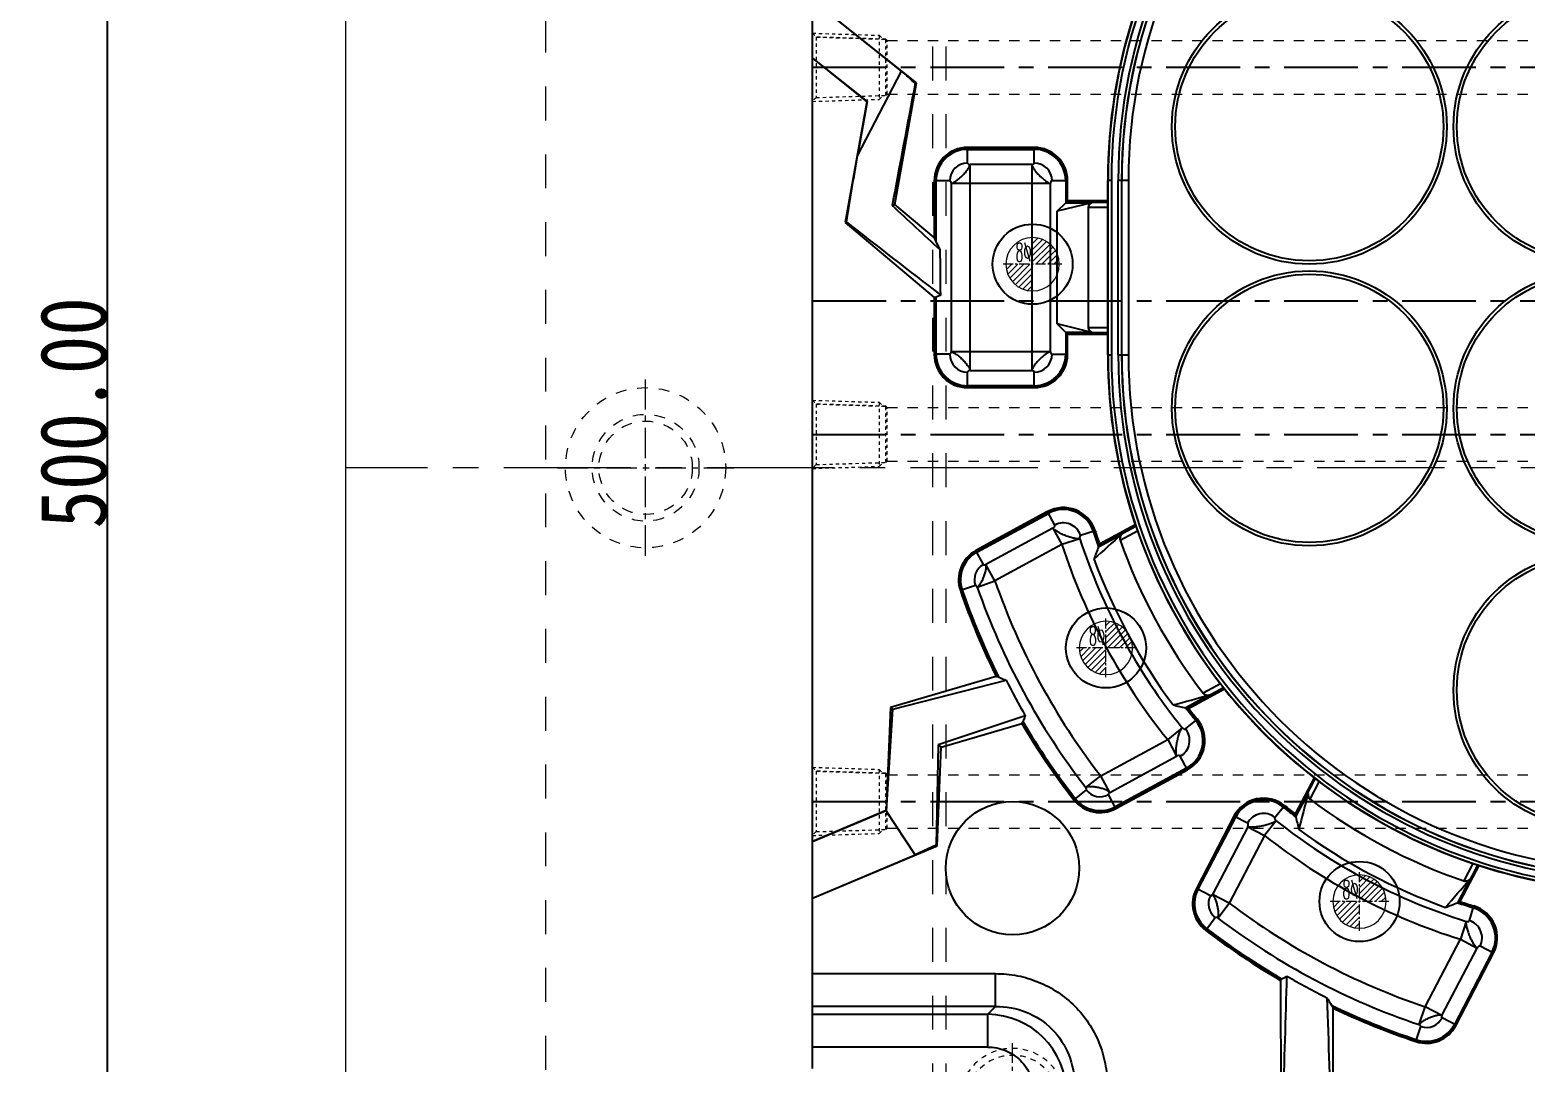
# Model space of a CAD drawing. Header units: millimetres. Extents: x 2667 to 4588, y -8940 to -2822.
# Drawn here: x 3062.3 to 3286.5, y -4633 to -4478.2 of the extents above; entities that cross this region are included whole.
import ezdxf

# ---------------------------------------------------------------- set-up
doc = ezdxf.new("R2010")
doc.units = ezdxf.units.MM
doc.header["$LTSCALE"] = 16.335
doc.header["$PDMODE"] = 3
doc.header["$PDSIZE"] = 8
doc.linetypes.add('CENTER', pattern=[0.6, 0.375, -0.075, 0.075, -0.075])
doc.linetypes.add('HIDDEN', pattern=[0.2, 0.1, -0.1])
doc.layers.get('0').update_dxf_attribs({"linetype": 'CONTINUOUS'})
doc.layers.get('Defpoints').update_dxf_attribs({"linetype": 'CONTINUOUS'})
for name, color, linetype, lineweight in [('cool', 153, 'HIDDEN', 9), ('epin', 13, 'CONTINUOUS', 9), ('moldbase', 7, 'CONTINUOUS', 20), ('screw', 33, 'CONTINUOUS', 13)]:
    doc.layers.add(name, color=color, linetype=linetype, lineweight=lineweight)
doc.styles.get("Standard").update_dxf_attribs({"font": 'txt', "width": 0.85})
doc.styles.add('TXT', font='txt.shx', dxfattribs={"bigfont": 'gbcbig.shx'})
doc.styles.add('TXT05', font='txt.shx', dxfattribs={"width": 0.5, "bigfont": 'gbcbig.shx'})
doc.dimstyles.new('mold', dxfattribs={"dimtxt": 10, "dimasz": 5, "dimexe": 0, "dimexo": 0, "dimgap": 0, "dimtad": 1, "dimzin": 1, "dimdsep": 46, "dimtxsty": 'Standard', "dimcen": 0, "dimclrd": 4, "dimclre": 4, "dimclrt": 6, "dimazin": 0, "dimtfac": 1, "dimtofl": 0, "dimtmove": 0, "dimatfit": 3, "dimfxl": 0, "dimarcsym": 0})

# ---------------------------------------------------------------- blocks, each defined once
blk = doc.blocks.new('01')
at = {"layer": 'moldbase', "color": 8, "linetype": 'HIDDEN', "ltscale": 3.109887}
for p, q in [((2825.47, 3029.51), (2825.47, 2537.51)), ((2827.47, 3029.51), (2827.47, 2537.51)), ((2767.47, 3023.51), (2767.47, 2543.51))]:
    blk.add_line(p, q, dxfattribs=at)
at = {"layer": 'moldbase'}
blk.add_line((2737.47, 2993.51), (2737.47, 2573.51), dxfattribs=at)
at = {"layer": 'moldbase', "color": 1, "linetype": 'CENTER', "ltscale": 0.746373}
for p, q in [((2782.47, 2770.31), (2782.47, 2796.71)), ((2769.27, 2783.51), (2795.67, 2783.51))]:
    blk.add_line(p, q, dxfattribs=at)
at = {"layer": 'moldbase', "color": 1, "linetype": 'CENTER', "ltscale": 3.109887}
blk.add_line((3237.47, 2783.51), (2737.47, 2783.51), dxfattribs=at)
at = {"layer": 'moldbase', "color": 8, "linetype": 'HIDDEN', "ltscale": 0.995164}
for radius in [12, 8, 7]:
    blk.add_circle((2782.47, 2783.51), radius, dxfattribs=at)
blk = doc.blocks.new('*D358')
at = {"color": 4, "linetype": 'Continuous', "lineweight": -2}
for p, q in [((3149.56, -4293.83), (3073.85, -4293.83)), ((3073.85, -4298.83), (3073.85, -4788.83)), ((3149.56, -4793.83), (3073.85, -4793.83))]:
    blk.add_line(p, q, dxfattribs=at)
at = {"color": 4}
for points in [[(3073.02, -4298.83), (3074.69, -4298.83), (3073.85, -4293.83)], [(3073.02, -4788.83), (3074.69, -4788.83), (3073.85, -4793.83)]]:
    blk.add_solid(points, dxfattribs=at)
at = {"layer": 'Defpoints', "color": 0}
for p in [(3149.56, -4293.83), (3073.85, -4793.83), (3149.56, -4793.83)]:
    blk.add_point(p, dxfattribs=at)
at = {"color": 6, "insert": (3068.85, -4535.61), "char_height": 10, "attachment_point": 5, "rotation": 90}
blk.add_mtext('500.00', dxfattribs=at)
blk = doc.blocks.new('screw_m16_g')
at = {"layer": 'screw', "color": 1, "linetype": 'CENTER', "ltscale": 0.497582}
for p, q in [((0, -8.8), (0, 8.8)), ((-8.8, 0), (8.8, 0))]:
    blk.add_line(p, q, dxfattribs=at)
at = {"layer": 'screw', "color": 33, "linetype": 'HIDDEN', "ltscale": 0.497582}
blk.add_circle((0, 0), 7, dxfattribs=at)
at = {"layer": 'screw', "color": 92, "linetype": 'HIDDEN', "ltscale": 0.497582}
blk.add_arc((0, 0), 8, 270, 180, dxfattribs=at)
at = {"layer": 'screw', "color": 6, "style": 'TXT'}
blk.add_text('M16', height=3.2, dxfattribs=at).set_placement((-2.72, -4))
blk = doc.blocks.new('cool_jt_f11')
at = {"layer": 'cool', "ltscale": 0.3}
for p, q in [((0, 5.11), (0.58, 4.53)), ((0, 5.11), (10, 4.8)), ((0.58, 4.53), (0.58, -4.53)), ((11, 4.21), (0.58, 4.53)), ((0.58, 4.53), (11, 4.21)), ((10, 4.8), (10.58, 4.22)), ((10, 4.8), (10, -4.8)), ((11.21, 4), (11, 4.21)), ((11, -4.21), (11, 4.21)), ((11.21, -4), (11.21, 4)), ((0.58, -4.53), (11, -4.21)), ((10, -4.8), (10.58, -4.22)), ((11, -4.21), (11.21, -4)), ((0.58, -4.53), (0, -5.11)), ((0, -5.11), (10, -4.8))]:
    blk.add_line(p, q, dxfattribs=at)
blk = doc.blocks.new('02')
at = {"color": 1, "linetype": 'CENTER', "ltscale": 1.803734}
blk.add_line((2807.47, 2890.51), (3167.47, 2890.51), dxfattribs=at)
at = {"layer": 'cool', "ltscale": 0.932966}
for p, q in [((2818.68, 2894.51), (3156.26, 2894.51)), ((2818.68, 2886.51), (3156.26, 2886.51))]:
    blk.add_line(p, q, dxfattribs=at)
blk.add_blockref('cool_jt_f11', (2807.47, 2890.51), dxfattribs=at)
blk = doc.blocks.new('epin_ejp_8')
at = {"layer": 'epin'}
h = blk.add_hatch(dxfattribs=at)
h.set_pattern_fill('_ANSI31', color=123, scale=0.2, angle=90, style=0)
h.set_pattern_definition([(135, (790.4722, -3.5744), (-0.4490128, -0.4490128), [])])
h.paths.add_polyline_path([(0, 4, 0.414214), (-4, 0), (0, 0)])
h.paths.add_polyline_path([(4, 0), (0, 0), (0, -4, 0.414214)])
at = {"layer": 'epin', "color": 1, "linetype": 'CENTER', "ltscale": 0.248791}
for p, q in [((0, -4.4), (0, 4.4)), ((-4.4, 0), (4.4, 0))]:
    blk.add_line(p, q, dxfattribs=at)
at = {"layer": 'epin'}
blk.add_circle((0, 0), 4, dxfattribs=at)
at = {"layer": 'epin', "color": 6, "style": 'TXT05', "width": 0.5}
blk.add_text('%%c8', height=2.8, dxfattribs=at).set_placement((0.16, 0.4))
blk = doc.blocks.new('03')
at = {"layer": 'epin', "xscale": -1}
for p in [(-147, 1204.06), (-136, 1146.56), (-98, 1108.56)]:
    blk.add_blockref('epin_ejp_8', p, dxfattribs=at)

msp = doc.modelspace()

# ---------------------------------------------------------------- linework, layer by layer
at = {"color": 7, "linetype": 'Continuous'}
for p, q in [((3179.564, -4633.833), (3179.564, -4403.833)), ((3195.179, -4486.161), (3179.564, -4473.717)), ((3192.943, -4484.425), (3179.564, -4473.763)), ((3179.564, -4482.435), (3187.756, -4488.964)), ((3179.564, -4482.481), (3187.717, -4488.978)), ((3186.311, -4497.101), (3192.943, -4484.425)), ((3191.94, -4504.394), (3195.179, -4486.161)), ((3194.977, -4486.237), (3195.179, -4486.161)), ((3187.717, -4488.978), (3184.499, -4507.087)), ((3187.756, -4488.964), (3186.311, -4497.101)), ((3187.756, -4488.964), (3187.717, -4488.978)), ((3202.819, -4498.17), (3202.819, -4495.833)), ((3212.819, -4495.833), (3202.819, -4495.833)), ((3212.819, -4498.17), (3212.819, -4495.833)), ((3202.819, -4496.061), (3212.819, -4496.061)), ((3202.819, -4496.124), (3212.819, -4496.124)), ((3203.196, -4529.276), (3203.196, -4498.39)), ((3212.443, -4498.39), (3203.196, -4498.39)), ((3212.443, -4498.39), (3212.443, -4529.276)), ((3197.819, -4500.833), (3197.819, -4509.351)), ((3200.157, -4500.833), (3197.819, -4500.833)), ((3198.101, -4509.876), (3198.047, -4500.833)), ((3198.111, -4509.882), (3198.111, -4500.833)), ((3200.377, -4501.209), (3200.377, -4526.457)), ((3200.377, -4501.209), (3215.262, -4501.209)), ((3215.262, -4526.457), (3215.262, -4501.209)), ((3217.819, -4500.833), (3215.482, -4500.833)), ((3217.528, -4500.833), (3217.528, -4504.124)), ((3217.592, -4500.833), (3217.592, -4504.061)), ((3217.819, -4503.833), (3217.819, -4500.833)), ((3223.823, -4503.833), (3223.823, -4500.768)), ((3224.383, -4500.768), (3223.823, -4500.768)), ((3223.881, -4526.898), (3223.881, -4500.768)), ((3224.383, -4500.768), (3224.383, -4526.898)), ((3225.406, -4526.898), (3225.406, -4500.768)), ((3226.94, -4500.768), (3225.406, -4500.768)), ((3225.908, -4500.768), (3225.908, -4526.898)), ((3225.935, -4526.898), (3225.935, -4500.768)), ((3226.94, -4500.768), (3226.94, -4526.898)), ((3191.52, -4504.546), (3191.94, -4504.394)), ((3197.819, -4509.351), (3191.94, -4504.394)), ((3216.265, -4505.387), (3217.528, -4504.124)), ((3221.444, -4504.124), (3216.265, -4505.387)), ((3217.592, -4504.061), (3217.528, -4504.124)), ((3217.528, -4504.124), (3221.444, -4504.124)), ((3217.592, -4504.061), (3217.819, -4503.833)), ((3217.592, -4504.061), (3223.831, -4504.061)), ((3223.823, -4503.833), (3217.819, -4503.833)), ((3220.921, -4504.786), (3220.921, -4522.88)), ((3220.921, -4504.786), (3223.84, -4504.786)), ((3223.831, -4504.061), (3223.823, -4503.833)), ((3223.84, -4522.88), (3223.84, -4504.786)), ((3184.671, -4507.025), (3184.499, -4507.087)), ((3184.499, -4507.087), (3197.819, -4518.315)), ((3216.265, -4522.279), (3216.265, -4505.387)), ((3198.101, -4509.876), (3197.819, -4509.351)), ((3198.72, -4511.193), (3198.079, -4509.828)), ((3198.047, -4518.275), (3197.819, -4518.315)), ((3197.819, -4518.315), (3197.819, -4526.833)), ((3198.047, -4526.833), (3198.047, -4518.275)), ((3198.795, -4517.957), (3198.111, -4518.275)), ((3198.111, -4526.833), (3198.111, -4518.275)), ((3216.265, -4522.279), (3217.528, -4523.542)), ((3221.444, -4523.542), (3216.265, -4522.279)), ((3223.84, -4522.88), (3220.921, -4522.88)), ((3217.528, -4523.542), (3217.528, -4526.833)), ((3221.444, -4523.542), (3217.528, -4523.542)), ((3217.592, -4523.605), (3217.528, -4523.542)), ((3217.592, -4523.605), (3217.592, -4526.833)), ((3217.592, -4523.605), (3217.819, -4523.833)), ((3223.831, -4523.605), (3217.592, -4523.605)), ((3217.819, -4526.833), (3217.819, -4523.833)), ((3217.819, -4523.833), (3223.823, -4523.833)), ((3223.831, -4523.605), (3223.823, -4523.833)), ((3223.823, -4526.898), (3223.823, -4523.833)), ((3200.157, -4526.833), (3197.819, -4526.833)), ((3215.262, -4526.457), (3200.377, -4526.457)), ((3215.482, -4526.833), (3217.819, -4526.833)), ((3223.823, -4526.898), (3224.383, -4526.898)), ((3225.406, -4526.898), (3226.94, -4526.898)), ((3202.819, -4531.833), (3202.819, -4529.496)), ((3203.196, -4529.276), (3212.443, -4529.276)), ((3212.819, -4531.833), (3212.819, -4529.496)), ((3212.819, -4531.542), (3202.819, -4531.542)), ((3212.819, -4531.605), (3202.819, -4531.605)), ((3202.819, -4531.833), (3212.819, -4531.833)), ((3214.794, -4550.409), (3204.083, -4556.224)), ((3204.191, -4556.424), (3214.903, -4550.609)), ((3204.222, -4556.48), (3214.933, -4550.665)), ((3215.887, -4552.421), (3214.794, -4550.409)), ((3215.616, -4552.873), (3205.583, -4558.319)), ((3215.616, -4552.873), (3216.961, -4555.35)), ((3221.942, -4553.278), (3219.761, -4553.976)), ((3222.445, -4555.69), (3225.932, -4553.796)), ((3222.48, -4555.598), (3228.04, -4552.58)), ((3227.959, -4552.365), (3222.607, -4555.27)), ((3225.687, -4554.682), (3228.285, -4553.271)), ((3205.215, -4558.31), (3204.083, -4556.224)), ((3216.961, -4555.35), (3206.928, -4560.797)), ((3219.642, -4554.477), (3216.961, -4555.35)), ((3222.48, -4555.598), (3222.445, -4555.69)), ((3222.607, -4555.27), (3222.48, -4555.598)), ((3206.928, -4560.797), (3205.583, -4558.319)), ((3204.266, -4561.724), (3206.928, -4560.797)), ((3203.986, -4561.474), (3201.741, -4562.248)), ((3207.112, -4575.089), (3191.271, -4579.738)), ((3191.636, -4580.023), (3208.597, -4575.682)), ((3207.112, -4575.089), (3207.415, -4575.185)), ((3240.725, -4576.21), (3238.127, -4577.621)), ((3239.002, -4577.898), (3235.516, -4579.791)), ((3241.171, -4576.793), (3235.612, -4579.811)), ((3235.955, -4579.884), (3241.307, -4576.978)), ((3191.271, -4579.738), (3190.614, -4595.189)), ((3190.651, -4595.215), (3191.636, -4580.023)), ((3191.636, -4580.023), (3191.271, -4579.738)), ((3211.47, -4580.986), (3198.417, -4585.329)), ((3235.612, -4579.811), (3235.516, -4579.791)), ((3235.612, -4579.811), (3235.955, -4579.884)), ((3198.88, -4585.691), (3210.946, -4582.149)), ((3211.078, -4581.925), (3210.946, -4582.149)), ((3235.006, -4582.805), (3232.812, -4584.576)), ((3235.49, -4582.978), (3237.265, -4581.531)), ((3198.417, -4585.329), (3198.092, -4600.393)), ((3198.417, -4585.329), (3198.88, -4585.691)), ((3222.781, -4590.022), (3232.812, -4584.576)), ((3232.812, -4584.576), (3234.157, -4587.053)), ((3198.25, -4600.503), (3198.88, -4585.691)), ((3224.126, -4592.499), (3234.157, -4587.053)), ((3235.775, -4589.084), (3234.683, -4587.072)), ((3220.552, -4591.748), (3222.781, -4590.022)), ((3224.126, -4592.499), (3222.781, -4590.022)), ((3235.636, -4588.829), (3224.926, -4594.643)), ((3235.667, -4588.884), (3224.956, -4594.699)), ((3225.065, -4594.899), (3235.775, -4589.084)), ((3220.608, -4592.119), (3218.736, -4593.579)), ((3254.75, -4590.307), (3251.934, -4595.716)), ((3252.011, -4596.061), (3254.937, -4590.442)), ((3254.157, -4593.509), (3255.524, -4590.883)), ((3225.065, -4594.899), (3223.933, -4592.813)), ((3248.874, -4596.231), (3250.303, -4594.444)), ((3252.033, -4596.157), (3253.868, -4592.633)), ((3190.614, -4595.189), (3179.564, -4599.827)), ((3190.61, -4595.231), (3179.564, -4599.867)), ((3194.961, -4601.844), (3190.61, -4595.231)), ((3190.65, -4595.214), (3190.614, -4595.189)), ((3242.746, -4596.041), (3237.111, -4606.865)), ((3237.313, -4606.97), (3242.948, -4596.146)), ((3237.369, -4606.999), (3243.004, -4596.175)), ((3244.775, -4597.097), (3242.746, -4596.041)), ((3249.053, -4596.718), (3247.304, -4598.928)), ((3251.934, -4595.716), (3252.011, -4596.061)), ((3252.011, -4596.061), (3252.033, -4596.157)), ((3244.803, -4597.627), (3239.526, -4607.764)), ((3247.304, -4598.928), (3242.026, -4609.066)), ((3244.803, -4597.627), (3247.304, -4598.928)), ((3179.564, -4608.346), (3198.25, -4600.503)), ((3198.092, -4600.393), (3194.961, -4601.844)), ((3198.092, -4600.393), (3198.25, -4600.503)), ((3179.564, -4608.306), (3194.961, -4601.844)), ((3279.263, -4603.365), (3276.346, -4608.969)), ((3276.67, -4608.838), (3279.478, -4603.444)), ((3278.57, -4603.126), (3277.207, -4605.744)), ((3278.085, -4605.49), (3276.255, -4609.005)), ((3239.218, -4607.961), (3237.111, -4606.865)), ((3242.026, -4609.066), (3239.526, -4607.764)), ((3240.324, -4611.313), (3242.026, -4609.066)), ((3276.346, -4608.969), (3276.255, -4609.005)), ((3276.346, -4608.969), (3276.67, -4608.838)), ((3278.025, -4611.685), (3278.703, -4609.496)), ((3239.954, -4611.261), (3238.514, -4613.149)), ((3277.529, -4611.808), (3276.682, -4614.497)), ((3271.417, -4624.61), (3276.682, -4614.497)), ((3276.682, -4614.497), (3279.182, -4615.799)), ((3273.917, -4625.912), (3279.182, -4615.799)), ((3281.4, -4616.446), (3275.779, -4627.243)), ((3281.457, -4616.475), (3275.835, -4627.273)), ((3276.037, -4627.378), (3281.658, -4616.581)), ((3281.658, -4616.581), (3279.625, -4615.522)), ((3179.564, -4619.637), (3207.018, -4619.637)), ((3207.018, -4624.562), (3207.018, -4619.637)), ((3249.726, -4620.645), (3249.904, -4620.485)), ((3249.726, -4620.645), (3249.771, -4638.935)), ((3207.018, -4624.562), (3179.564, -4624.562)), ((3179.564, -4625.723), (3205.857, -4625.723)), ((3207.018, -4624.562), (3205.857, -4625.723)), ((3205.857, -4630.647), (3205.857, -4625.723)), ((3257.413, -4624.463), (3257.591, -4624.801)), ((3257.637, -4643.58), (3257.591, -4624.801)), ((3270.518, -4627.282), (3271.417, -4624.61)), ((3273.917, -4625.912), (3271.417, -4624.61)), ((3270.023, -4629.813), (3270.772, -4627.562)), ((3276.037, -4627.378), (3273.933, -4626.282)), ((3205.857, -4630.647), (3179.564, -4630.647))]:
    msp.add_line(p, q, dxfattribs=at)
at = {"color": 1, "linetype": 'CENTER', "ltscale": 1.803734}
for p, q in [((3179.564, -4483.833), (3539.564, -4483.833)), ((3179.564, -4518.833), (3539.564, -4518.833)), ((3179.564, -4538.833), (3539.564, -4538.833)), ((3179.564, -4593.833), (3539.564, -4593.833))]:
    msp.add_line(p, q, dxfattribs=at)
at = {"color": 7, "linetype": 'Continuous'}
for centre, radius in [((3254.039, -4492.728), 20.596), ((3254.039, -4492.728), 20.094), ((3296.249, -4492.728), 20.596), ((3296.249, -4492.728), 20.094), ((3254.039, -4534.938), 20.596), ((3254.039, -4534.938), 20.094), ((3296.249, -4534.938), 20.596), ((3296.249, -4534.938), 20.094), ((3296.249, -4577.148), 20.596), ((3296.249, -4577.148), 20.094)]:
    msp.add_circle(centre, radius, dxfattribs=at)
for centre, radius in [((3212.564, -4513.333), 6), ((3223.564, -4570.833), 6), ((3209.564, -4603.833), 10), ((3261.564, -4608.833), 6)]:
    msp.add_circle(centre, radius)
for centre, radius, start, end in [((3304.289, -4500.768), 80.409, 90, 180), ((3304.289, -4500.768), 79.906, 90, 180), ((3304.289, -4500.768), 78.884, 90, 180), ((3304.289, -4500.768), 78.381, 90, 180), ((3304.289, -4500.768), 78.355, 90, 180), ((3304.289, -4500.768), 77.35, 90, 180), ((3304.289, -4500.768), 80.466, 161.54938, 180), ((2432.861, -5339.48), 1144.047, 48.228808, 48.365213), ((6345.737, -5090.51), 3208.182, 169.143288, 169.476044), ((3202.819, -4500.833), 5, 90, 180), ((3212.819, -4500.833), 5, 0, 90), ((-161.297, -3949.184), 3392.151, 350.534685, 350.704587), ((3202.819, -4500.833), 4.772, 90, 180), ((3202.819, -4500.833), 4.709, 90, 180), ((3202.819, -4500.833), 2.663, 90, 180), ((3212.819, -4500.833), 4.772, 0, 90), ((3212.819, -4500.833), 4.709, 0, 90), ((3212.819, -4500.833), 2.663, 0, 90), ((1523.879, -6318.263), 2463.858, 47.174828, 47.402703), ((4646.062, -2633.54), 2376.05, 232.044388, 232.47507), ((49.443, -4549.29), 3149.508, 0.570027, 0.693085), ((3202.819, -4526.833), 5, 180, 270), ((3202.819, -4526.833), 4.772, 180, 270), ((3202.819, -4526.833), 4.709, 180, 270), ((3202.819, -4526.833), 2.663, 180, 270), ((3212.819, -4526.833), 5, 270, 360), ((3212.819, -4526.833), 4.772, 270, 360), ((3212.819, -4526.833), 4.709, 270, 0), ((3212.819, -4526.833), 2.663, 270, 0), ((3304.289, -4526.898), 80.466, 180, 198.45062), ((3304.289, -4526.898), 80.409, 180, 270), ((3304.289, -4526.898), 79.906, 180, 270), ((3304.289, -4526.898), 78.884, 180, 270), ((3304.289, -4526.898), 78.381, 180, 270), ((3304.289, -4526.898), 78.355, 180, 270), ((3304.289, -4526.898), 77.35, 180, 270), ((3217.18, -4554.803), 5, 17.76264, 118.49766), ((3217.18, -4554.803), 4.772, 17.76264, 118.49766), ((3217.18, -4554.803), 4.709, 17.76264, 118.49766), ((3217.18, -4554.803), 2.71, 17.76266, 118.49766), ((3304.289, -4526.898), 86.761, 197.76264, 199.38112), ((3304.289, -4526.898), 86.697, 197.76264, 199.33185), ((4998.51, -6556.08), 2674.167, 131.517767, 131.637369), ((3304.289, -4526.898), 86.47, 197.76264, 199.15471), ((3304.289, -4526.898), 80.45, 199.13685, 217.80377), ((3206.468, -4560.618), 5, 118.49766, 199.01991), ((3206.468, -4560.618), 4.772, 118.49766, 199.01991), ((3206.468, -4560.618), 4.709, 118.49766, 199.01991), ((3304.289, -4526.898), 91.846, 198.04598, 218.90135), ((3304.289, -4526.898), 89.027, 198.04598, 218.90135), ((3437.533, -4638.511), 230.482, 158.94026, 159.42201), ((3304.289, -4526.898), 83.368, 199.46737, 217.47531), ((3206.468, -4560.618), 2.626, 118.49766, 199.01991), ((3304.289, -4526.898), 88.024, 200.34463, 216.60095), ((3304.289, -4526.898), 103.094, 199.197, 217.75571), ((3304.289, -4526.898), 108.47, 199.01991, 206.37717), ((3304.289, -4526.898), 108.242, 199.01991, 206.49397), ((3304.289, -4526.898), 108.179, 199.01991, 206.52188), ((3304.289, -4526.898), 105.913, 199.197, 217.75571), ((3319.652, -4318.005), 280.589, 246.4393, 246.68457), ((2522.8, -1990.608), 2684.588, 285.353815, 285.472913), ((3304.289, -4526.898), 80.466, 218.4899, 232.00088), ((3536.948, -4710.549), 350.318, 158.29404, 158.44962), ((3283.337, -4354.235), 230.569, 257.54844, 258.02976), ((3304.289, -4526.898), 86.761, 217.56361, 219.18445), ((3304.289, -4526.898), 86.697, 217.61283, 219.18445), ((3304.289, -4526.898), 86.47, 217.78981, 219.18445), ((3304.289, -4526.898), 108.47, 210.62193, 217.93294), ((3304.289, -4526.898), 108.242, 210.55554, 217.93294), ((3304.289, -4526.898), 108.179, 210.54182, 217.93294), ((3233.39, -4584.69), 2.71, 298.49766, 39.18445), ((3233.39, -4584.69), 4.709, 298.49766, 39.18445), ((3233.39, -4584.69), 4.772, 298.49766, 39.18445), ((3233.39, -4584.69), 5, 298.49766, 39.18445), ((3222.679, -4590.505), 2.626, 217.93347, 298.49766), ((3304.289, -4526.898), 80.45, 232.68797, 251.35553), ((3222.679, -4590.505), 5, 217.93294, 298.49766), ((3222.679, -4590.505), 4.772, 217.93294, 298.49766), ((3222.679, -4590.505), 4.709, 217.93294, 298.49766), ((3247.181, -4598.35), 5, 51.36613, 152.49766), ((3247.181, -4598.35), 4.772, 51.36613, 152.49766), ((3247.181, -4598.35), 4.709, 51.36613, 152.49766), ((3304.289, -4526.898), 86.697, 231.36613, 232.91555), ((3304.289, -4526.898), 86.47, 231.36613, 232.73709), ((5762.114, -5242.277), 2591.011, 165.479294, 165.603073), ((3304.289, -4526.898), 83.368, 233.0346, 251.04312), ((3247.181, -4598.35), 2.712, 51.36863, 152.49766), ((3304.289, -4526.898), 89.027, 231.65147, 252.5074), ((3304.289, -4526.898), 86.761, 231.36613, 232.96518), ((3476.156, -4545.516), 229.773, 192.7323, 193.21757), ((3304.289, -4526.898), 91.846, 231.65147, 252.5074), ((3304.289, -4526.898), 88.024, 233.93573, 250.19252), ((3304.289, -4526.898), 80.466, 252.04086, 269.03658), ((1171.678, -2802.321), 2772.79, 319.32014, 319.435141), ((3241.546, -4609.173), 5, 152.49766, 232.6708), ((3241.546, -4609.173), 4.772, 152.49766, 232.6708), ((3241.546, -4609.173), 4.709, 152.49766, 232.6708), ((3241.546, -4609.173), 2.625, 152.49766, 232.6708), ((3304.289, -4526.898), 103.094, 232.84681, 251.40591), ((3190.28, -4394.292), 231.286, 291.34423, 291.82207), ((3304.289, -4526.898), 86.761, 251.14821, 252.78852), ((3304.289, -4526.898), 86.697, 251.19707, 252.78852), ((3304.289, -4526.898), 86.47, 251.37276, 252.78852), ((3277.223, -4614.272), 4.709, 332.49766, 72.78852), ((3277.223, -4614.272), 4.772, 332.49766, 72.78852), ((3277.223, -4614.272), 5, 332.49766, 72.78852), ((3304.289, -4526.898), 105.913, 232.84681, 251.40591), ((3277.223, -4614.272), 2.708, 332.49766, 72.78852), ((3304.289, -4526.898), 108.47, 232.6708, 239.79971), ((3304.289, -4526.898), 108.242, 232.6708, 239.83815), ((3304.289, -4526.898), 108.179, 232.6708, 239.84344), ((3033.835, -4246.005), 432.321, 299.99217, 300.10593), ((-974.988, -4504.482), 4227.254, 358.174537, 358.434012), ((3304.038, -4528.954), 105.53, 239.63191, 243.33106), ((3472.35, -4488.893), 254.107, 211.9226, 212.21931), ((6368.415, -4518.099), 3113.518, 181.935523, 182.307395), ((3205.721, -4637.677), 11.954, 0.65224, 89.34776), ((3304.289, -4526.898), 108.179, 244.29705, 251.58424), ((3304.289, -4526.898), 108.242, 244.33727, 251.58424), ((3304.289, -4526.898), 108.47, 244.49952, 251.58424), ((3271.602, -4625.069), 5, 251.58424, 332.49766), ((3271.602, -4625.069), 4.772, 251.58424, 332.49766), ((3271.602, -4625.069), 4.709, 251.58424, 332.49766), ((3271.602, -4625.069), 2.628, 251.58424, 332.49766)]:
    msp.add_arc(centre, radius, start, end, dxfattribs=at)
for centre, major_axis, ratio, start_param, end_param in [((3222.115, -4504.786), (1.194, 0), 0.6702419, 2.168038, 3.1415927), ((3223.826, -4504.786), (0, 0.8), 0.0174551, -1.5707963, -0.4363323), ((3198.772, -4519.047), (0.776, -0.747), 0.2626947, 2.7922299, 2.9531392), ((3222.115, -4522.88), (1.194, 0), 0.6702419, -3.1415927, -2.168038), ((3223.826, -4522.88), (0, 0.8), 0.0174551, -2.7052603, -1.5707963), ((3302.86, -4524.264), (-38.195, 70.354), 0.9992992, 1.4324304, 1.4353004), ((3301.096, -4528.999), (86.556, 56.952), 0.9993193, 3.0269376, 3.0852102), ((3305.719, -4529.532), (-38.197, 70.356), 0.9992992, -4.5778546, -4.5749851), ((3301.632, -4525.515), (70.986, -36.957), 0.9992992, -1.7170588, -1.7141848), ((3306.948, -4528.282), (71.03, -36.979), 0.9992992, -1.4441399, -1.4412742)]:
    msp.add_ellipse(centre, major_axis=major_axis, ratio=ratio, start_param=start_param, end_param=end_param, dxfattribs=at)
for points, knots in [([(3202.819, -4498.17), (3202.819, -4498.195), (3202.852, -4498.272), (3202.985, -4498.367), (3203.118, -4498.39), (3203.196, -4498.39)], [0, 0, 0, 0, 0.1593296, 0.5019863, 1, 1, 1, 1]), ([(3212.443, -4498.39), (3212.498, -4498.39), (3212.615, -4498.375), (3212.758, -4498.305), (3212.819, -4498.21), (3212.819, -4498.17)], [0, 0, 0, 0, 0.3532935, 0.743876, 1, 1, 1, 1]), ([(3200.377, -4501.209), (3200.48, -4501.202), (3200.731, -4501.106), (3201.121, -4500.861), (3201.578, -4500.502), (3202.05, -4500.064), (3202.487, -4499.593), (3202.846, -4499.136), (3203.085, -4498.743), (3203.186, -4498.494), (3203.196, -4498.39)], [0, 0, 0, 0, 0.0759686, 0.1915594, 0.3376237, 0.4998756, 0.6622396, 0.8081927, 0.9236858, 1, 1, 1, 1]), ([(3212.443, -4498.39), (3212.453, -4498.494), (3212.554, -4498.743), (3212.793, -4499.136), (3213.152, -4499.593), (3213.589, -4500.064), (3214.061, -4500.502), (3214.518, -4500.861), (3214.907, -4501.106), (3215.159, -4501.202), (3215.262, -4501.209)], [0, 0, 0, 0, 0.0763142, 0.1918071, 0.3377601, 0.5001242, 0.6623761, 0.8084405, 0.9240312, 1, 1, 1, 1]), ([(3200.377, -4501.209), (3200.376, -4501.154), (3200.362, -4501.037), (3200.292, -4500.894), (3200.197, -4500.833), (3200.157, -4500.833)], [0, 0, 0, 0, 0.3530046, 0.743507, 1, 1, 1, 1]), ([(3215.482, -4500.833), (3215.457, -4500.833), (3215.308, -4500.896), (3215.263, -4501.082), (3215.262, -4501.209)], [0, 0, 0, 0, 0.1633824, 1, 1, 1, 1]), ([(3200.157, -4526.833), (3200.182, -4526.833), (3200.258, -4526.801), (3200.353, -4526.668), (3200.376, -4526.534), (3200.377, -4526.457)], [0, 0, 0, 0, 0.1593296, 0.5019863, 1, 1, 1, 1]), ([(3200.377, -4526.457), (3200.422, -4526.46), (3200.524, -4526.488), (3200.766, -4526.59), (3201.126, -4526.804), (3201.578, -4527.166), (3202.051, -4527.603), (3202.489, -4528.073), (3202.844, -4528.533), (3203.094, -4528.919), (3203.191, -4529.172), (3203.196, -4529.276)], [0, 0, 0, 0, 0.0332072, 0.0767298, 0.1919237, 0.3379957, 0.5001078, 0.6622943, 0.8081053, 0.9240406, 1, 1, 1, 1]), ([(3215.262, -4526.457), (3215.159, -4526.464), (3214.907, -4526.56), (3214.518, -4526.805), (3214.061, -4527.164), (3213.589, -4527.602), (3213.152, -4528.073), (3212.793, -4528.53), (3212.554, -4528.923), (3212.453, -4529.172), (3212.443, -4529.276)], [0, 0, 0, 0, 0.0759686, 0.1915594, 0.3376237, 0.4998756, 0.6622396, 0.8081927, 0.9236858, 1, 1, 1, 1]), ([(3215.262, -4526.457), (3215.262, -4526.512), (3215.277, -4526.628), (3215.347, -4526.772), (3215.442, -4526.833), (3215.482, -4526.833)], [0, 0, 0, 0, 0.3530046, 0.743507, 1, 1, 1, 1]), ([(3203.196, -4529.276), (3203.141, -4529.276), (3203.024, -4529.291), (3202.881, -4529.361), (3202.819, -4529.456), (3202.819, -4529.496)], [0, 0, 0, 0, 0.3530046, 0.743507, 1, 1, 1, 1]), ([(3212.819, -4529.496), (3212.819, -4529.471), (3212.787, -4529.394), (3212.654, -4529.299), (3212.521, -4529.276), (3212.443, -4529.276)], [0, 0, 0, 0, 0.1593296, 0.5019863, 1, 1, 1, 1]), ([(3215.616, -4552.873), (3215.674, -4552.84), (3215.79, -4552.757), (3215.901, -4552.599), (3215.91, -4552.464), (3215.887, -4552.421)], [0, 0, 0, 0, 0.3537429, 0.7436177, 1, 1, 1, 1]), ([(3219.642, -4554.477), (3219.594, -4554.49), (3219.481, -4554.5), (3219.288, -4554.5), (3219.054, -4554.462), (3218.785, -4554.407), (3218.485, -4554.339), (3218.051, -4554.205), (3217.496, -4554.007), (3216.955, -4553.77), (3216.55, -4553.565), (3216.283, -4553.413), (3216.051, -4553.264), (3215.855, -4553.133), (3215.703, -4553.01), (3215.643, -4552.913), (3215.616, -4552.873)], [0, 0, 0, 0, 0.0331651, 0.0765998, 0.1303249, 0.1929556, 0.262587, 0.3384334, 0.4999515, 0.661441, 0.7372174, 0.8070125, 0.8694157, 0.923511, 0.9670738, 1, 1, 1, 1]), ([(3219.761, -4553.976), (3219.696, -4553.997), (3219.58, -4554.177), (3219.607, -4554.367), (3219.642, -4554.477)], [0, 0, 0, 0, 0.3705666, 1, 1, 1, 1]), ([(3225.932, -4553.796), (3225.836, -4553.915), (3225.669, -4554.186), (3225.633, -4554.528), (3225.687, -4554.682)], [0, 0, 0, 0, 0.4829298, 1, 1, 1, 1]), ([(3228.04, -4552.58), (3228.055, -4552.619), (3228.139, -4552.849), (3228.219, -4553.08), (3228.285, -4553.271)], [0, 0, 0, 0, 0.171187, 1, 1, 1, 1]), ([(3204.266, -4561.724), (3204.353, -4561.685), (3204.537, -4561.518), (3204.782, -4561.174), (3205.039, -4560.703), (3205.276, -4560.158), (3205.468, -4559.595), (3205.594, -4559.074), (3205.643, -4558.654), (3205.621, -4558.407), (3205.583, -4558.319)], [0, 0, 0, 0, 0.075595, 0.190793, 0.3370194, 0.4998789, 0.6627605, 0.8090208, 0.9242566, 1, 1, 1, 1]), ([(3205.215, -4558.31), (3205.238, -4558.353), (3205.385, -4558.4), (3205.511, -4558.358), (3205.583, -4558.319)], [0, 0, 0, 0, 0.3681804, 1, 1, 1, 1]), ([(3204.266, -4561.724), (3204.238, -4561.645), (3204.174, -4561.528), (3204.032, -4561.458), (3203.986, -4561.474)], [0, 0, 0, 0, 0.6321236, 1, 1, 1, 1]), ([(3240.725, -4576.21), (3240.771, -4576.27), (3240.92, -4576.463), (3241.071, -4576.656), (3241.171, -4576.793)], [0, 0, 0, 0, 0.3074823, 1, 1, 1, 1]), ([(3238.127, -4577.621), (3238.226, -4577.75), (3238.533, -4577.907), (3238.851, -4577.914), (3239.002, -4577.898)], [0, 0, 0, 0, 0.5170854, 1, 1, 1, 1]), ([(3234.157, -4587.053), (3234.111, -4586.95), (3234.062, -4586.665), (3234.061, -4586.166), (3234.118, -4585.543), (3234.211, -4584.977), (3234.312, -4584.511), (3234.4, -4584.171), (3234.495, -4583.852), (3234.589, -4583.56), (3234.697, -4583.309), (3234.814, -4583.105), (3234.906, -4582.936), (3234.969, -4582.838), (3235.006, -4582.805)], [0, 0, 0, 0, 0.0765473, 0.1925004, 0.3382057, 0.4997994, 0.5816529, 0.6613972, 0.7373014, 0.8075189, 0.8693333, 0.9222732, 0.9665179, 1, 1, 1, 1]), ([(3235.006, -4582.805), (3235.079, -4582.894), (3235.224, -4583.02), (3235.438, -4583.021), (3235.49, -4582.978)], [0, 0, 0, 0, 0.6294355, 1, 1, 1, 1]), ([(3234.683, -4587.072), (3234.668, -4587.046), (3234.517, -4586.923), (3234.293, -4586.981), (3234.157, -4587.053)], [0, 0, 0, 0, 0.1634336, 1, 1, 1, 1]), ([(3224.126, -4592.499), (3224.074, -4592.419), (3223.879, -4592.265), (3223.499, -4592.078), (3222.993, -4591.901), (3222.417, -4591.754), (3221.83, -4591.656), (3221.296, -4591.615), (3220.872, -4591.635), (3220.632, -4591.696), (3220.552, -4591.748)], [0, 0, 0, 0, 0.0755934, 0.1907961, 0.3370231, 0.499879, 0.6627571, 0.8090176, 0.9242563, 1, 1, 1, 1]), ([(3220.608, -4592.119), (3220.646, -4592.089), (3220.665, -4591.932), (3220.602, -4591.814), (3220.552, -4591.748)], [0, 0, 0, 0, 0.3673851, 1, 1, 1, 1]), ([(3254.937, -4590.442), (3254.971, -4590.466), (3255.168, -4590.612), (3255.363, -4590.76), (3255.524, -4590.883)], [0, 0, 0, 0, 0.1712767, 1, 1, 1, 1]), ([(3224.126, -4592.499), (3224.054, -4592.539), (3223.949, -4592.621), (3223.91, -4592.771), (3223.933, -4592.813)], [0, 0, 0, 0, 0.6312931, 1, 1, 1, 1]), ([(3253.868, -4592.633), (3253.855, -4592.785), (3253.866, -4593.104), (3254.027, -4593.41), (3254.157, -4593.509)], [0, 0, 0, 0, 0.4830555, 1, 1, 1, 1]), ([(3249.053, -4596.718), (3249.02, -4596.753), (3248.942, -4596.837), (3248.773, -4596.935), (3248.556, -4597.031), (3248.302, -4597.139), (3248.012, -4597.244), (3247.577, -4597.377), (3247.003, -4597.521), (3246.421, -4597.624), (3245.97, -4597.683), (3245.662, -4597.701), (3245.387, -4597.709), (3245.149, -4597.71), (3244.958, -4597.677), (3244.848, -4597.647), (3244.803, -4597.627)], [0, 0, 0, 0, 0.0329527, 0.0764998, 0.1305635, 0.1929998, 0.2627893, 0.3385687, 0.5000463, 0.661548, 0.7373841, 0.8070178, 0.8696305, 0.9234535, 0.9668564, 1, 1, 1, 1]), ([(3248.874, -4596.231), (3248.832, -4596.284), (3248.835, -4596.5), (3248.963, -4596.645), (3249.053, -4596.718)], [0, 0, 0, 0, 0.3700962, 1, 1, 1, 1]), ([(3244.803, -4597.627), (3244.834, -4597.567), (3244.884, -4597.433), (3244.887, -4597.238), (3244.818, -4597.12), (3244.775, -4597.097)], [0, 0, 0, 0, 0.3534964, 0.7432588, 1, 1, 1, 1]), ([(3278.57, -4603.126), (3278.641, -4603.15), (3278.873, -4603.228), (3279.104, -4603.306), (3279.263, -4603.365)], [0, 0, 0, 0, 0.30759, 1, 1, 1, 1]), ([(3277.207, -4605.744), (3277.36, -4605.797), (3277.701, -4605.758), (3277.968, -4605.587), (3278.085, -4605.49)], [0, 0, 0, 0, 0.5172107, 1, 1, 1, 1]), ([(3239.218, -4607.961), (3239.26, -4607.983), (3239.407, -4607.941), (3239.487, -4607.836), (3239.526, -4607.764)], [0, 0, 0, 0, 0.368149, 1, 1, 1, 1]), ([(3240.324, -4611.313), (3240.375, -4611.233), (3240.434, -4610.993), (3240.447, -4610.571), (3240.399, -4610.039), (3240.293, -4609.456), (3240.139, -4608.884), (3239.954, -4608.382), (3239.761, -4608.007), (3239.606, -4607.815), (3239.526, -4607.764)], [0, 0, 0, 0, 0.0755779, 0.1907617, 0.3369958, 0.4998787, 0.6627822, 0.8090529, 0.9242764, 1, 1, 1, 1]), ([(3240.324, -4611.313), (3240.257, -4611.263), (3240.139, -4611.202), (3239.984, -4611.222), (3239.954, -4611.261)], [0, 0, 0, 0, 0.6321506, 1, 1, 1, 1]), ([(3277.529, -4611.808), (3277.504, -4611.918), (3277.512, -4612.206), (3277.605, -4612.694), (3277.781, -4613.293), (3278.025, -4613.939), (3278.309, -4614.568), (3278.605, -4615.117), (3278.904, -4615.515), (3279.095, -4615.726), (3279.182, -4615.799)], [0, 0, 0, 0, 0.0765328, 0.1924266, 0.3383046, 0.5000001, 0.6619732, 0.8074925, 0.9226065, 1, 1, 1, 1]), ([(3277.529, -4611.808), (3277.639, -4611.841), (3277.827, -4611.865), (3278.005, -4611.749), (3278.025, -4611.685)], [0, 0, 0, 0, 0.629946, 1, 1, 1, 1]), ([(3279.625, -4615.522), (3279.599, -4615.508), (3279.406, -4615.492), (3279.254, -4615.663), (3279.182, -4615.799)], [0, 0, 0, 0, 0.1636547, 1, 1, 1, 1]), ([(3207.018, -4619.637), (3208.113, -4619.638), (3210.31, -4619.848), (3213.479, -4620.792), (3216.403, -4622.339), (3218.964, -4624.433), (3221.058, -4626.994), (3222.605, -4629.918), (3223.549, -4633.087), (3223.76, -4635.284), (3223.76, -4636.379)], [0, 0, 0, 0, 0.1249889, 0.2500107, 0.3749993, 0.4999941, 0.6249898, 0.7499795, 0.875007, 1, 1, 1, 1]), ([(3249.904, -4620.485), (3249.907, -4620.482), (3249.923, -4620.467), (3249.935, -4620.449), (3249.944, -4620.435)], [0, 0, 0, 0, 0.227338, 1, 1, 1, 1]), ([(3207.018, -4624.562), (3208.568, -4624.543), (3211.703, -4625.103), (3215.684, -4627.713), (3218.294, -4631.694), (3218.854, -4634.829), (3218.836, -4636.379)], [0, 0, 0, 0, 0.250669, 0.4999983, 0.749328, 1, 1, 1, 1]), ([(3273.917, -4625.912), (3273.829, -4625.875), (3273.581, -4625.855), (3273.16, -4625.912), (3272.639, -4626.047), (3272.077, -4626.247), (3271.533, -4626.492), (3271.065, -4626.757), (3270.723, -4627.009), (3270.556, -4627.194), (3270.518, -4627.282)], [0, 0, 0, 0, 0.0756102, 0.1908271, 0.3370467, 0.4998793, 0.6627355, 0.8089858, 0.9242367, 1, 1, 1, 1]), ([(3273.917, -4625.912), (3273.896, -4625.953), (3273.861, -4626.047), (3273.857, -4626.182), (3273.903, -4626.267), (3273.933, -4626.282)], [0, 0, 0, 0, 0.3523447, 0.7443204, 1, 1, 1, 1]), ([(3270.772, -4627.562), (3270.788, -4627.516), (3270.716, -4627.374), (3270.597, -4627.31), (3270.518, -4627.282)], [0, 0, 0, 0, 0.367412, 1, 1, 1, 1]), ([(3205.857, -4630.647), (3206.756, -4630.647), (3208.572, -4630.996), (3210.872, -4632.525), (3212.401, -4634.825), (3212.75, -4636.641), (3212.75, -4637.541)], [0, 0, 0, 0, 0.2504357, 0.4999982, 0.7495638, 1, 1, 1, 1])]:
    msp.add_open_spline(points, degree=3, knots=knots, dxfattribs=at)
for points in [[(3207.415, -4575.185), (3207.441, -4575.194), (3207.468, -4575.2), (3207.495, -4575.204)], [(3211.119, -4581.871), (3211.104, -4581.888), (3211.09, -4581.906), (3211.078, -4581.925)], [(3257.372, -4624.373), (3257.384, -4624.404), (3257.397, -4624.434), (3257.413, -4624.463)]]:
    msp.add_open_spline(points, degree=3, dxfattribs=at)

# ---------------------------------------------------------------- block references
for name, p in [('01', (372.099, -7327.34)), ('03', (3359.564, -5717.397)), ('02', (372.099, -7374.34)), ('02', (372.099, -7429.34)), ('02', (372.099, -7484.34))]:
    msp.add_blockref(name, p)
at = {"layer": 'screw'}
msp.add_blockref('screw_m16_g', (3209.564, -4638.833), dxfattribs=at)

# ---------------------------------------------------------------- dimensions: what is measured, and where the dimension line sits
dim = msp.add_linear_dim(base=(3073.852, -4793.833), p1=(3149.564, -4293.833), p2=(3149.564, -4793.833), angle=90, dimstyle='mold')
dim.commit()
dim.dimension.update_dxf_attribs({"geometry": '*D358', "text_midpoint": (3073.852, -4535.611), "dimtype": 160})

doc.saveas('drawing.dxf')
